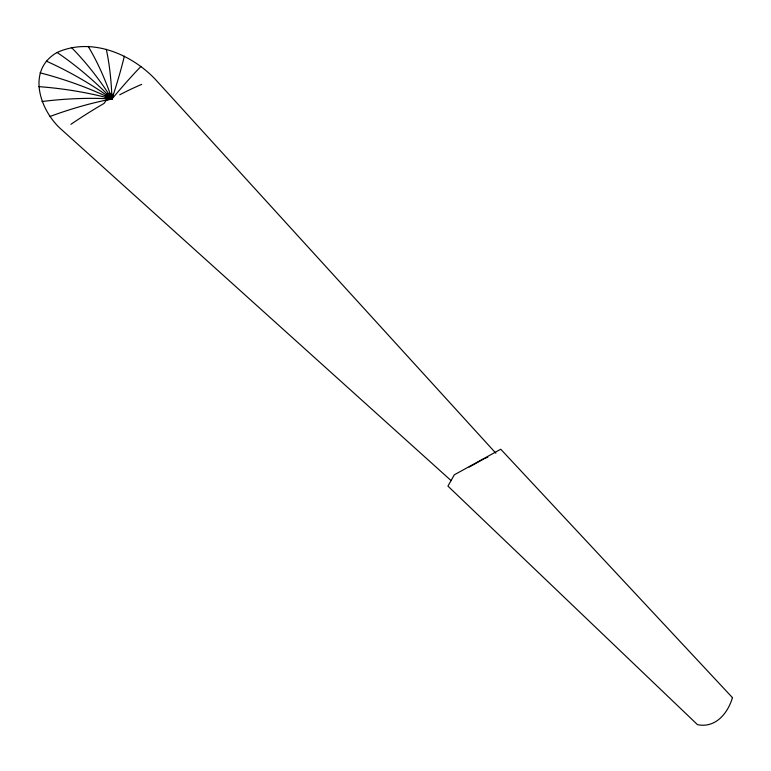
<?xml version="1.0" encoding="UTF-8"?>
<svg xmlns="http://www.w3.org/2000/svg" width="771" height="771" viewBox="0 0 771 771"><rect width="100%" height="100%" fill="white"/><g stroke="black" fill="none" stroke-linecap="round" stroke-linejoin="round"><path stroke-width="1.16" d="M451.064 480.574L62.287 130.27C40.082 111.448 25.8 70.19 57.102 52.476C90.988 37.056 130.906 53.739 155.164 79.153L495.878 453.232M70.903 124.324A292.951 83.085 -44.7 0 1 104.075 103.41L106.369 100.066L111.988 98.948L113.482 94.293M50.086 116.431A271.219 123.119 -32.5 0 1 102.071 100.991L111.988 98.948L114.58 90.843A279.131 28.431 -65.9 0 0 124.353 56.167M105.588 98.64L111.988 98.948L117.394 92.559A271.219 25.154 -55.6 0 1 141.045 66.364M469.154 467.091L484.13 458.755M106.282 49.325A285.974 82.063 -76.5 0 1 111.535 89.687L111.988 98.948L100.712 98.476A279.131 164.609 -18.1 0 0 41.971 101.521M105.261 97.213L111.988 98.948L111.756 93.638M88.183 46.337A291.265 131.33 -88.3 0 1 108.489 89.185L111.988 98.948L100.134 95.97A285.974 195.391 -0.8 0 0 38.55 86.612M105.405 95.883L111.988 98.948L110.022 93.349M71.385 47.416A294.599 172 77.9 0 1 105.666 89.369L111.988 98.948L100.394 93.648A291.265 212.574 19.6 0 0 40.063 72.831M106.013 94.766L111.988 98.948L108.403 93.445M57.102 52.476A295.746 200.508 61.2 0 1 103.266 90.226L111.988 98.948L101.464 91.682A294.599 214.405 41.2 0 0 46.405 61.16M107.034 93.937L111.988 98.948M485.19 458.263A76.618 21.733 -44.7 0 1 487.831 457.203M119.717 94.804A292.951 83.085 -44.7 0 1 141.671 84.376M732.45 697.639C727.891 713.271 715.517 728.393 697.485 724.663L447.932 486.106L454.321 474.801L500.755 449.242L732.45 697.639"/></g></svg>
